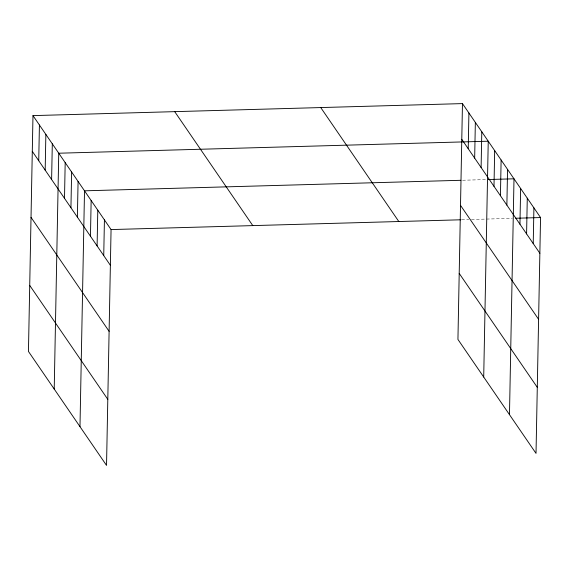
<?xml version="1.0" encoding="UTF-8"?>
<svg xmlns="http://www.w3.org/2000/svg" width="569" height="569" viewBox="0 0 569 569"><rect width="100%" height="100%" fill="white"/><g stroke="black" fill="none" stroke-linecap="round" stroke-linejoin="round"><path stroke-width="0.43" stroke-dasharray="2.85 2.13" d="M462.625 180.245L486.545 179.576M461.715 219.762L468.799 219.563M471.459 219.492L485.627 219.093M486.516 219.072L512.207 218.347"/><path stroke-width="0.85" d="M32.981 115.614L28.45 351.443L106.531 465.399L111.062 229.57L32.981 115.614L462.469 103.601L540.55 217.557L536.019 453.386L457.938 339.43L462.469 103.601M38.735 160.728L39.417 125.009M45.179 170.131L45.861 134.412M51.615 179.527L52.305 143.815M54.219 389.047L58.742 153.217L488.238 141.204L483.707 377.041M64.503 198.332L65.186 162.62M70.94 207.735L71.63 172.023M77.384 217.138L78.074 181.419M79.987 426.658L84.511 190.821L460.854 180.295M90.464 236.22L91.147 200.508M97.1 245.908L97.79 210.196M103.736 255.595L104.426 219.883M468.223 148.715L468.913 113.003M474.667 158.118L475.35 122.399M481.111 167.521L481.794 131.802M493.992 186.319L494.674 150.607M500.436 195.722L501.118 160.01M506.872 205.125L507.562 169.413M509.475 414.645L513.999 178.808L488.316 179.527M519.952 224.214L520.642 188.495M526.588 233.902L527.278 198.183M533.224 243.589L533.914 207.87M111.062 229.57L460.826 219.79M515.749 218.254L540.55 217.557M461.779 139.313L539.867 253.269M460.513 205.352L538.594 319.309M459.204 273.39L537.292 387.354M320.738 107.562L398.819 221.519M174.711 111.645L252.792 225.609M32.291 151.326L110.372 265.282M31.025 217.365L109.106 331.322M29.716 285.403L107.797 399.36"/></g></svg>
